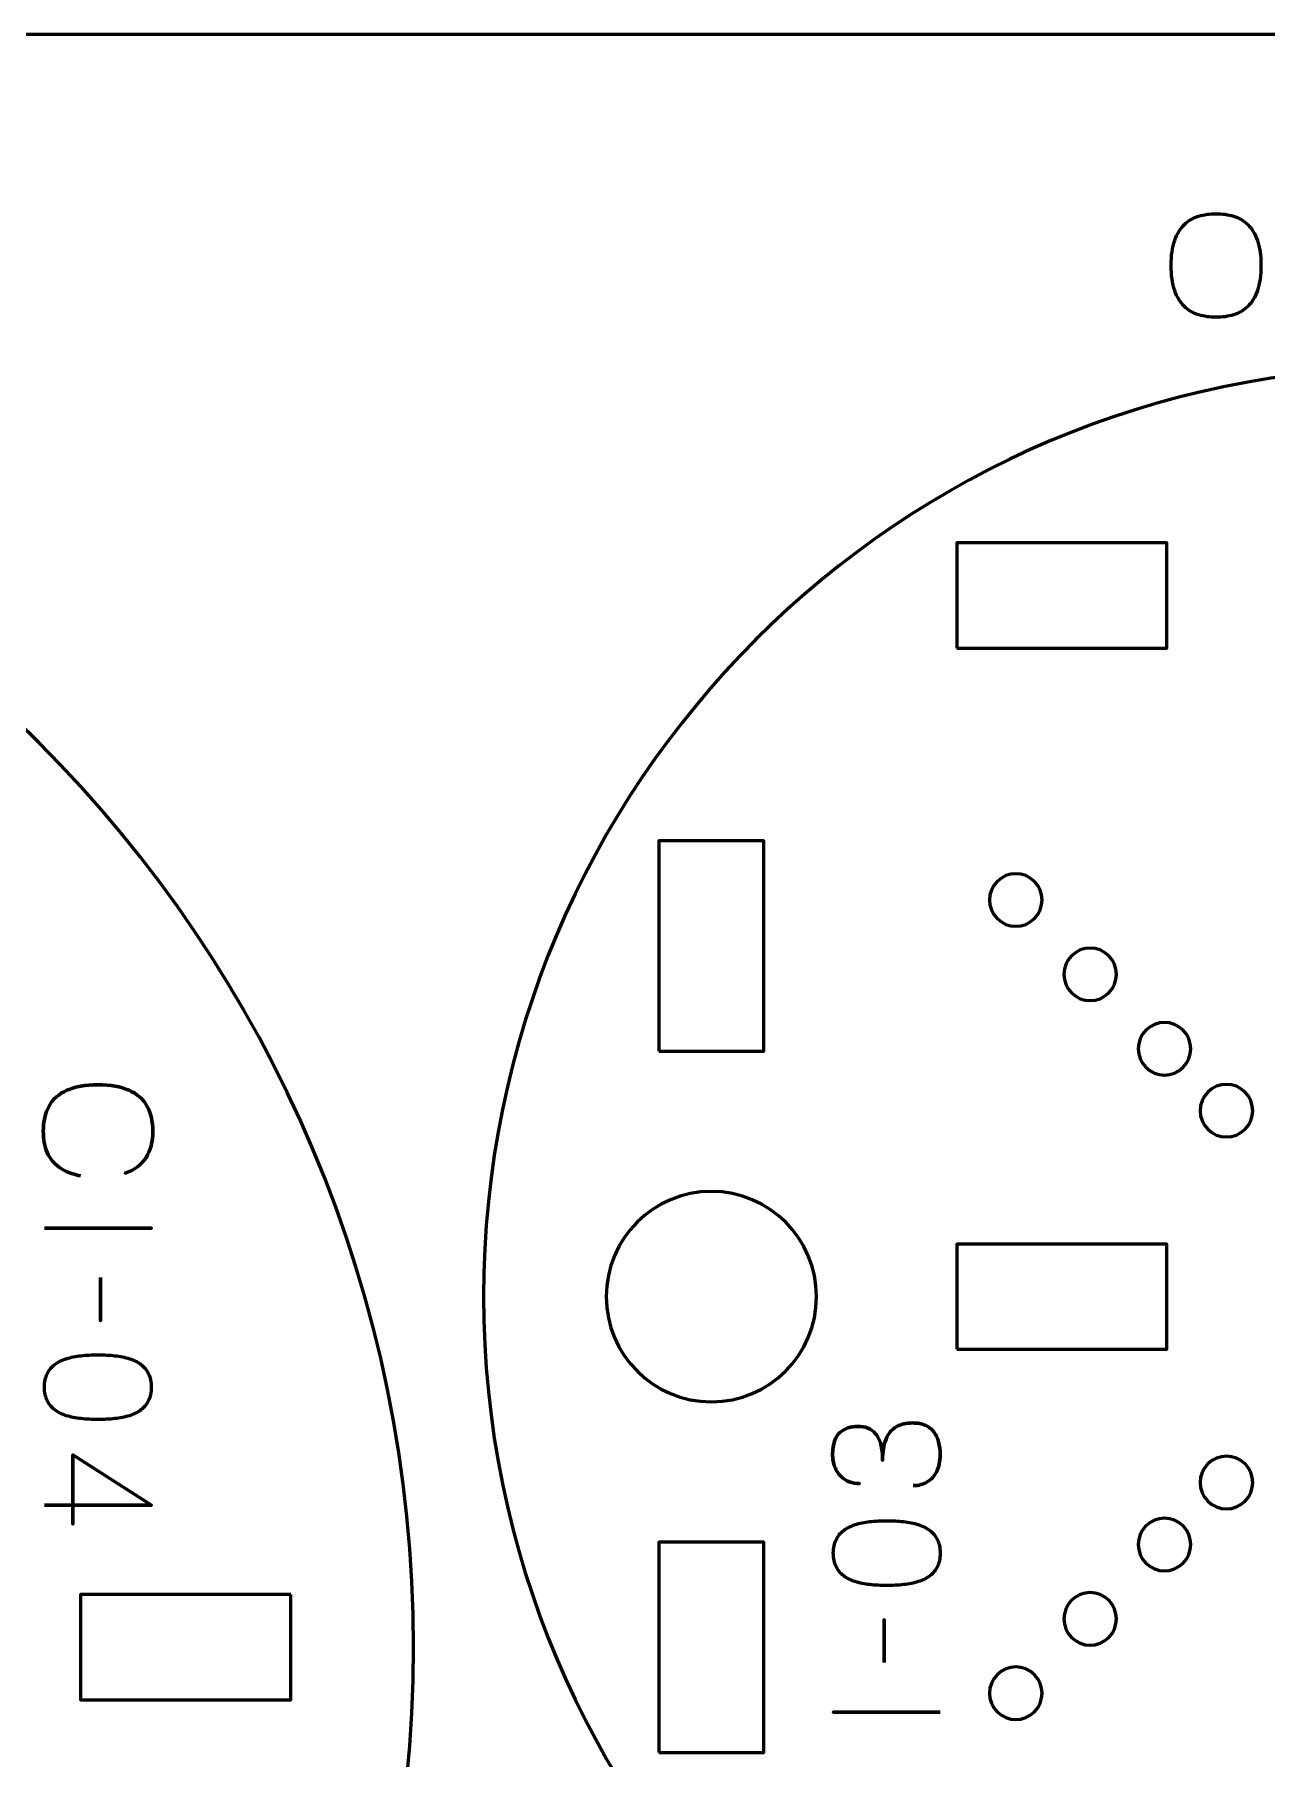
# Model space of a CAD drawing. Header units: centimetres. Extents: x -21 to 0, y -29.7 to 0.
# Drawn here: x -7.881 to -4.366, y -4.917 to 0 of the extents above; entities that cross this region are included whole.
import ezdxf

# ---------------------------------------------------------------- set-up
doc = ezdxf.new("R2010")
doc.units = ezdxf.units.CM
doc.header["$MEASUREMENT"] = 0
doc.layers.add('Layer 1', color=7, linetype='Continuous')

msp = doc.modelspace()

# ---------------------------------------------------------------- linework, layer by layer
at = {"layer": 'Layer 1', "color": 22, "lineweight": 53}
msp.add_open_spline([(-0.50009, -29.7), (-0.50009, -29.7), (-20.50005, -29.7), (-20.50005, -29.7), (-20.50005, -29.7), (-20.77702, -29.7), (-21.00001, -29.47691), (-21.00001, -29.19991), (-21.00001, -29.19991), (-21.00001, -29.19991), (-21.00001, -0.50006), (-21.00001, -0.50006), (-21.00001, -0.50006), (-21.00001, -0.22292), (-20.77702, 0.00004), (-20.50005, 0.00004), (-20.50005, 0.00004), (-20.50005, 0.00004), (-0.50009, 0.00004), (-0.50009, 0.00004), (-0.50009, 0.00004), (-0.22309, 0.00004), (0, -0.22292), (0, -0.50006), (0, -0.50006), (0, -0.50006), (0, -29.19991), (0, -29.19991), (0, -29.19991), (0, -29.47691), (-0.22309, -29.7), (-0.50009, -29.7)], degree=3, knots=[0, 0, 0, 0, 0.125, 0.125, 0.125, 0.125, 0.25, 0.25, 0.25, 0.25, 0.375, 0.375, 0.375, 0.375, 0.5, 0.5, 0.5, 0.5, 0.625, 0.625, 0.625, 0.625, 0.75, 0.75, 0.75, 0.75, 0.875, 0.875, 0.875, 0.875, 1, 1, 1, 1], dxfattribs=at)
at = {"layer": 'Layer 1', "color": 7}
msp.add_open_spline([(-4.5101, -0.80649), (-4.49232, -0.80658), (-4.47577, -0.80433), (-4.46034, -0.79953), (-4.46034, -0.79953), (-4.44491, -0.79473), (-4.43127, -0.78673), (-4.4196, -0.77554), (-4.4196, -0.77554), (-4.40784, -0.76435), (-4.39872, -0.7492), (-4.39204, -0.73001), (-4.39204, -0.73001), (-4.38546, -0.71091), (-4.38207, -0.68711), (-4.38197, -0.65861), (-4.38197, -0.65861), (-4.38207, -0.6302), (-4.38546, -0.60649), (-4.39204, -0.58749), (-4.39204, -0.58749), (-4.39872, -0.56848), (-4.40784, -0.55334), (-4.4196, -0.54214), (-4.4196, -0.54214), (-4.43127, -0.53104), (-4.44491, -0.52305), (-4.46034, -0.51825), (-4.46034, -0.51825), (-4.47577, -0.51345), (-4.49232, -0.51119), (-4.5101, -0.51129), (-4.5101, -0.51129), (-4.52769, -0.51119), (-4.54425, -0.51345), (-4.55968, -0.51825), (-4.55968, -0.51825), (-4.57511, -0.52305), (-4.58865, -0.53104), (-4.60041, -0.54214), (-4.60041, -0.54214), (-4.61217, -0.55334), (-4.62139, -0.56848), (-4.62807, -0.58749), (-4.62807, -0.58749), (-4.63475, -0.60649), (-4.63814, -0.6302), (-4.63823, -0.65861), (-4.63823, -0.65861), (-4.63814, -0.68711), (-4.63475, -0.71091), (-4.62807, -0.73001), (-4.62807, -0.73001), (-4.62139, -0.7492), (-4.61217, -0.76435), (-4.60041, -0.77554), (-4.60041, -0.77554), (-4.58865, -0.78673), (-4.57511, -0.79473), (-4.55968, -0.79953), (-4.55968, -0.79953), (-4.54425, -0.80433), (-4.52769, -0.80658), (-4.5101, -0.80649)], degree=3, knots=[0, 0, 0, 0, 0.0625, 0.0625, 0.0625, 0.0625, 0.125, 0.125, 0.125, 0.125, 0.1875, 0.1875, 0.1875, 0.1875, 0.25, 0.25, 0.25, 0.25, 0.3125, 0.3125, 0.3125, 0.3125, 0.375, 0.375, 0.375, 0.375, 0.4375, 0.4375, 0.4375, 0.4375, 0.5, 0.5, 0.5, 0.5, 0.5625, 0.5625, 0.5625, 0.5625, 0.625, 0.625, 0.625, 0.625, 0.6875, 0.6875, 0.6875, 0.6875, 0.75, 0.75, 0.75, 0.75, 0.8125, 0.8125, 0.8125, 0.8125, 0.875, 0.875, 0.875, 0.875, 0.9375, 0.9375, 0.9375, 0.9375, 1, 1, 1, 1], dxfattribs=at)
msp.add_open_spline([(-4.5101, -0.80649), (-4.49232, -0.80658), (-4.47577, -0.80433), (-4.46034, -0.79953), (-4.46034, -0.79953), (-4.44491, -0.79473), (-4.43127, -0.78673), (-4.4196, -0.77554), (-4.4196, -0.77554), (-4.40784, -0.76435), (-4.39872, -0.7492), (-4.39204, -0.73001), (-4.39204, -0.73001), (-4.38546, -0.71091), (-4.38207, -0.68711), (-4.38197, -0.65861), (-4.38197, -0.65861), (-4.38207, -0.6302), (-4.38546, -0.60649), (-4.39204, -0.58749), (-4.39204, -0.58749), (-4.39872, -0.56848), (-4.40784, -0.55334), (-4.4196, -0.54214), (-4.4196, -0.54214), (-4.43127, -0.53104), (-4.44491, -0.52305), (-4.46034, -0.51825), (-4.46034, -0.51825), (-4.47577, -0.51345), (-4.49232, -0.51119), (-4.5101, -0.51129), (-4.5101, -0.51129), (-4.52769, -0.51119), (-4.54425, -0.51345), (-4.55968, -0.51825), (-4.55968, -0.51825), (-4.57511, -0.52305), (-4.58865, -0.53104), (-4.60041, -0.54214), (-4.60041, -0.54214), (-4.61217, -0.55334), (-4.62139, -0.56848), (-4.62807, -0.58749), (-4.62807, -0.58749), (-4.63475, -0.60649), (-4.63814, -0.6302), (-4.63823, -0.65861), (-4.63823, -0.65861), (-4.63814, -0.68711), (-4.63475, -0.71091), (-4.62807, -0.73001), (-4.62807, -0.73001), (-4.62139, -0.7492), (-4.61217, -0.76435), (-4.60041, -0.77554), (-4.60041, -0.77554), (-4.58865, -0.78673), (-4.57511, -0.79473), (-4.55968, -0.79953), (-4.55968, -0.79953), (-4.54425, -0.80433), (-4.52769, -0.80658), (-4.5101, -0.80649)], degree=3, knots=[0, 0, 0, 0, 0.0625, 0.0625, 0.0625, 0.0625, 0.125, 0.125, 0.125, 0.125, 0.1875, 0.1875, 0.1875, 0.1875, 0.25, 0.25, 0.25, 0.25, 0.3125, 0.3125, 0.3125, 0.3125, 0.375, 0.375, 0.375, 0.375, 0.4375, 0.4375, 0.4375, 0.4375, 0.5, 0.5, 0.5, 0.5, 0.5625, 0.5625, 0.5625, 0.5625, 0.625, 0.625, 0.625, 0.625, 0.6875, 0.6875, 0.6875, 0.6875, 0.75, 0.75, 0.75, 0.75, 0.8125, 0.8125, 0.8125, 0.8125, 0.875, 0.875, 0.875, 0.875, 0.9375, 0.9375, 0.9375, 0.9375, 1, 1, 1, 1], dxfattribs=at)
at = {"layer": 'Layer 1', "color": 30, "lineweight": 53}
for points, knots in [([(-4.5101, -0.80649), (-4.49232, -0.80658), (-4.47577, -0.80433), (-4.46034, -0.79953), (-4.46034, -0.79953), (-4.44491, -0.79473), (-4.43127, -0.78673), (-4.4196, -0.77554), (-4.4196, -0.77554), (-4.40784, -0.76435), (-4.39872, -0.7492), (-4.39204, -0.73001), (-4.39204, -0.73001), (-4.38546, -0.71091), (-4.38207, -0.68711), (-4.38197, -0.65861), (-4.38197, -0.65861), (-4.38207, -0.6302), (-4.38546, -0.60649), (-4.39204, -0.58749), (-4.39204, -0.58749), (-4.39872, -0.56848), (-4.40784, -0.55334), (-4.4196, -0.54214), (-4.4196, -0.54214), (-4.43127, -0.53104), (-4.44491, -0.52305), (-4.46034, -0.51825), (-4.46034, -0.51825), (-4.47577, -0.51345), (-4.49232, -0.51119), (-4.5101, -0.51129), (-4.5101, -0.51129), (-4.52769, -0.51119), (-4.54425, -0.51345), (-4.55968, -0.51825), (-4.55968, -0.51825), (-4.57511, -0.52305), (-4.58865, -0.53104), (-4.60041, -0.54214), (-4.60041, -0.54214), (-4.61217, -0.55334), (-4.62139, -0.56848), (-4.62807, -0.58749), (-4.62807, -0.58749), (-4.63475, -0.60649), (-4.63814, -0.6302), (-4.63823, -0.65861), (-4.63823, -0.65861), (-4.63814, -0.68711), (-4.63475, -0.71091), (-4.62807, -0.73001), (-4.62807, -0.73001), (-4.62139, -0.7492), (-4.61217, -0.76435), (-4.60041, -0.77554), (-4.60041, -0.77554), (-4.58865, -0.78673), (-4.57511, -0.79473), (-4.55968, -0.79953), (-4.55968, -0.79953), (-4.54425, -0.80433), (-4.52769, -0.80658), (-4.5101, -0.80649)], [0, 0, 0, 0, 0.0625, 0.0625, 0.0625, 0.0625, 0.125, 0.125, 0.125, 0.125, 0.1875, 0.1875, 0.1875, 0.1875, 0.25, 0.25, 0.25, 0.25, 0.3125, 0.3125, 0.3125, 0.3125, 0.375, 0.375, 0.375, 0.375, 0.4375, 0.4375, 0.4375, 0.4375, 0.5, 0.5, 0.5, 0.5, 0.5625, 0.5625, 0.5625, 0.5625, 0.625, 0.625, 0.625, 0.625, 0.6875, 0.6875, 0.6875, 0.6875, 0.75, 0.75, 0.75, 0.75, 0.8125, 0.8125, 0.8125, 0.8125, 0.875, 0.875, 0.875, 0.875, 0.9375, 0.9375, 0.9375, 0.9375, 1, 1, 1, 1]), ([(-4.5101, -0.80649), (-4.49232, -0.80658), (-4.47577, -0.80433), (-4.46034, -0.79953), (-4.46034, -0.79953), (-4.44491, -0.79473), (-4.43127, -0.78673), (-4.4196, -0.77554), (-4.4196, -0.77554), (-4.40784, -0.76435), (-4.39872, -0.7492), (-4.39204, -0.73001), (-4.39204, -0.73001), (-4.38546, -0.71091), (-4.38207, -0.68711), (-4.38197, -0.65861), (-4.38197, -0.65861), (-4.38207, -0.6302), (-4.38546, -0.60649), (-4.39204, -0.58749), (-4.39204, -0.58749), (-4.39872, -0.56848), (-4.40784, -0.55334), (-4.4196, -0.54214), (-4.4196, -0.54214), (-4.43127, -0.53104), (-4.44491, -0.52305), (-4.46034, -0.51825), (-4.46034, -0.51825), (-4.47577, -0.51345), (-4.49232, -0.51119), (-4.5101, -0.51129), (-4.5101, -0.51129), (-4.52769, -0.51119), (-4.54425, -0.51345), (-4.55968, -0.51825), (-4.55968, -0.51825), (-4.57511, -0.52305), (-4.58865, -0.53104), (-4.60041, -0.54214), (-4.60041, -0.54214), (-4.61217, -0.55334), (-4.62139, -0.56848), (-4.62807, -0.58749), (-4.62807, -0.58749), (-4.63475, -0.60649), (-4.63814, -0.6302), (-4.63823, -0.65861), (-4.63823, -0.65861), (-4.63814, -0.68711), (-4.63475, -0.71091), (-4.62807, -0.73001), (-4.62807, -0.73001), (-4.62139, -0.7492), (-4.61217, -0.76435), (-4.60041, -0.77554), (-4.60041, -0.77554), (-4.58865, -0.78673), (-4.57511, -0.79473), (-4.55968, -0.79953), (-4.55968, -0.79953), (-4.54425, -0.80433), (-4.52769, -0.80658), (-4.5101, -0.80649)], [0, 0, 0, 0, 0.0625, 0.0625, 0.0625, 0.0625, 0.125, 0.125, 0.125, 0.125, 0.1875, 0.1875, 0.1875, 0.1875, 0.25, 0.25, 0.25, 0.25, 0.3125, 0.3125, 0.3125, 0.3125, 0.375, 0.375, 0.375, 0.375, 0.4375, 0.4375, 0.4375, 0.4375, 0.5, 0.5, 0.5, 0.5, 0.5625, 0.5625, 0.5625, 0.5625, 0.625, 0.625, 0.625, 0.625, 0.6875, 0.6875, 0.6875, 0.6875, 0.75, 0.75, 0.75, 0.75, 0.8125, 0.8125, 0.8125, 0.8125, 0.875, 0.875, 0.875, 0.875, 0.9375, 0.9375, 0.9375, 0.9375, 1, 1, 1, 1]), ([(-7.75032, -3.25498), (-7.77452, -3.25046), (-7.79449, -3.24256), (-7.81015, -3.23148), (-7.81015, -3.23148), (-7.82575, -3.22034), (-7.83732, -3.20608), (-7.84487, -3.18873), (-7.84487, -3.18873), (-7.85242, -3.17144), (-7.85623, -3.15112), (-7.85616, -3.12798), (-7.85616, -3.12798), (-7.85623, -3.09983), (-7.85079, -3.07591), (-7.83972, -3.05629), (-7.83972, -3.05629), (-7.82871, -3.03668), (-7.81171, -3.02172), (-7.78864, -3.01142), (-7.78864, -3.01142), (-7.76556, -3.00112), (-7.736, -2.99597), (-7.69995, -2.9959), (-7.69995, -2.9959), (-7.66404, -2.99597), (-7.63454, -3.00112), (-7.61147, -3.01142), (-7.61147, -3.01142), (-7.5884, -3.02172), (-7.57133, -3.03668), (-7.56025, -3.05629), (-7.56025, -3.05629), (-7.54917, -3.07591), (-7.54367, -3.09983), (-7.54374, -3.12798), (-7.54374, -3.12798), (-7.54367, -3.15811), (-7.55009, -3.18336), (-7.563, -3.20361), (-7.563, -3.20361), (-7.57591, -3.22393), (-7.59588, -3.23882), (-7.6229, -3.2482), (-7.6229, -3.2482), (-7.59588, -3.23882), (-7.57591, -3.22393), (-7.563, -3.20361), (-7.563, -3.20361), (-7.55009, -3.18336), (-7.54367, -3.15811), (-7.54374, -3.12798), (-7.54374, -3.12798), (-7.54367, -3.09983), (-7.54917, -3.07591), (-7.56025, -3.05629), (-7.56025, -3.05629), (-7.57133, -3.03668), (-7.5884, -3.02172), (-7.61147, -3.01142), (-7.61147, -3.01142), (-7.63454, -3.00112), (-7.66404, -2.99597), (-7.69995, -2.9959), (-7.69995, -2.9959), (-7.736, -2.99597), (-7.76556, -3.00112), (-7.78864, -3.01142), (-7.78864, -3.01142), (-7.81171, -3.02172), (-7.82871, -3.03668), (-7.83972, -3.05629), (-7.83972, -3.05629), (-7.85079, -3.07591), (-7.85623, -3.09983), (-7.85616, -3.12798), (-7.85616, -3.12798), (-7.85623, -3.15112), (-7.85242, -3.17144), (-7.84487, -3.18873), (-7.84487, -3.18873), (-7.83732, -3.20608), (-7.82575, -3.22034), (-7.81015, -3.23148), (-7.81015, -3.23148), (-7.79449, -3.24256), (-7.77452, -3.25046), (-7.75032, -3.25498)], [0, 0, 0, 0, 0.0454545, 0.0454545, 0.0454545, 0.0454545, 0.0909091, 0.0909091, 0.0909091, 0.0909091, 0.1363636, 0.1363636, 0.1363636, 0.1363636, 0.1818182, 0.1818182, 0.1818182, 0.1818182, 0.2272727, 0.2272727, 0.2272727, 0.2272727, 0.2727273, 0.2727273, 0.2727273, 0.2727273, 0.3181818, 0.3181818, 0.3181818, 0.3181818, 0.3636364, 0.3636364, 0.3636364, 0.3636364, 0.4090909, 0.4090909, 0.4090909, 0.4090909, 0.4545455, 0.4545455, 0.4545455, 0.4545455, 0.5, 0.5, 0.5, 0.5, 0.5454545, 0.5454545, 0.5454545, 0.5454545, 0.5909091, 0.5909091, 0.5909091, 0.5909091, 0.6363636, 0.6363636, 0.6363636, 0.6363636, 0.6818182, 0.6818182, 0.6818182, 0.6818182, 0.7272727, 0.7272727, 0.7272727, 0.7272727, 0.7727273, 0.7727273, 0.7727273, 0.7727273, 0.8181818, 0.8181818, 0.8181818, 0.8181818, 0.8636364, 0.8636364, 0.8636364, 0.8636364, 0.9090909, 0.9090909, 0.9090909, 0.9090909, 0.9545455, 0.9545455, 0.9545455, 0.9545455, 1, 1, 1, 1]), ([(-7.85277, -3.40484), (-7.85277, -3.40484), (-7.54755, -3.40484), (-7.54755, -3.40484), (-7.54755, -3.40484), (-7.54755, -3.40484), (-7.85277, -3.40484), (-7.85277, -3.40484)], [0, 0, 0, 0, 0.5, 0.5, 0.5, 0.5, 1, 1, 1, 1]), ([(-7.69317, -3.54581), (-7.69317, -3.54581), (-7.69317, -3.669), (-7.69317, -3.669), (-7.69317, -3.669), (-7.69317, -3.669), (-7.69317, -3.54581), (-7.69317, -3.54581)], [0, 0, 0, 0, 0.5, 0.5, 0.5, 0.5, 1, 1, 1, 1]), ([(-7.85277, -3.85823), (-7.8527, -3.87304), (-7.85009, -3.88581), (-7.84501, -3.89647), (-7.84501, -3.89647), (-7.83993, -3.90705), (-7.83266, -3.91587), (-7.82342, -3.92292), (-7.82342, -3.92292), (-7.81411, -3.92991), (-7.8031, -3.93541), (-7.7904, -3.9395), (-7.7904, -3.9395), (-7.7777, -3.94353), (-7.7638, -3.94642), (-7.74856, -3.94804), (-7.74856, -3.94804), (-7.73332, -3.94974), (-7.7173, -3.95058), (-7.70037, -3.95051), (-7.70037, -3.95051), (-7.68351, -3.95058), (-7.66749, -3.94974), (-7.65232, -3.94804), (-7.65232, -3.94804), (-7.63715, -3.94642), (-7.62318, -3.94353), (-7.61048, -3.9395), (-7.61048, -3.9395), (-7.59785, -3.93541), (-7.58685, -3.92991), (-7.57746, -3.92292), (-7.57746, -3.92292), (-7.56815, -3.91587), (-7.56088, -3.90705), (-7.5558, -3.89647), (-7.5558, -3.89647), (-7.55065, -3.88581), (-7.54804, -3.87304), (-7.54797, -3.85823), (-7.54797, -3.85823), (-7.54804, -3.84341), (-7.55065, -3.83064), (-7.5558, -3.81998), (-7.5558, -3.81998), (-7.56088, -3.8094), (-7.56815, -3.80058), (-7.57746, -3.79353), (-7.57746, -3.79353), (-7.58685, -3.78654), (-7.59785, -3.78104), (-7.61048, -3.77695), (-7.61048, -3.77695), (-7.62318, -3.77292), (-7.63715, -3.77003), (-7.65232, -3.76841), (-7.65232, -3.76841), (-7.66749, -3.76672), (-7.68351, -3.76587), (-7.70037, -3.76594), (-7.70037, -3.76594), (-7.7173, -3.76587), (-7.73332, -3.76672), (-7.74856, -3.76841), (-7.74856, -3.76841), (-7.7638, -3.77003), (-7.7777, -3.77292), (-7.7904, -3.77695), (-7.7904, -3.77695), (-7.8031, -3.78104), (-7.81411, -3.78654), (-7.82342, -3.79353), (-7.82342, -3.79353), (-7.83266, -3.80058), (-7.83993, -3.8094), (-7.84501, -3.81998), (-7.84501, -3.81998), (-7.85009, -3.83064), (-7.8527, -3.84341), (-7.85277, -3.85823)], [0, 0, 0, 0, 0.05, 0.05, 0.05, 0.05, 0.1, 0.1, 0.1, 0.1, 0.15, 0.15, 0.15, 0.15, 0.2, 0.2, 0.2, 0.2, 0.25, 0.25, 0.25, 0.25, 0.3, 0.3, 0.3, 0.3, 0.35, 0.35, 0.35, 0.35, 0.4, 0.4, 0.4, 0.4, 0.45, 0.45, 0.45, 0.45, 0.5, 0.5, 0.5, 0.5, 0.55, 0.55, 0.55, 0.55, 0.6, 0.6, 0.6, 0.6, 0.65, 0.65, 0.65, 0.65, 0.7, 0.7, 0.7, 0.7, 0.75, 0.75, 0.75, 0.75, 0.8, 0.8, 0.8, 0.8, 0.85, 0.85, 0.85, 0.85, 0.9, 0.9, 0.9, 0.9, 0.95, 0.95, 0.95, 0.95, 1, 1, 1, 1]), ([(-7.85277, -3.85823), (-7.8527, -3.87304), (-7.85009, -3.88581), (-7.84501, -3.89647), (-7.84501, -3.89647), (-7.83993, -3.90705), (-7.83266, -3.91587), (-7.82342, -3.92292), (-7.82342, -3.92292), (-7.81411, -3.92991), (-7.8031, -3.93541), (-7.7904, -3.9395), (-7.7904, -3.9395), (-7.7777, -3.94353), (-7.7638, -3.94642), (-7.74856, -3.94804), (-7.74856, -3.94804), (-7.73332, -3.94974), (-7.7173, -3.95058), (-7.70037, -3.95051), (-7.70037, -3.95051), (-7.68351, -3.95058), (-7.66749, -3.94974), (-7.65232, -3.94804), (-7.65232, -3.94804), (-7.63715, -3.94642), (-7.62318, -3.94353), (-7.61048, -3.9395), (-7.61048, -3.9395), (-7.59785, -3.93541), (-7.58685, -3.92991), (-7.57746, -3.92292), (-7.57746, -3.92292), (-7.56815, -3.91587), (-7.56088, -3.90705), (-7.5558, -3.89647), (-7.5558, -3.89647), (-7.55065, -3.88581), (-7.54804, -3.87304), (-7.54797, -3.85823), (-7.54797, -3.85823), (-7.54804, -3.84341), (-7.55065, -3.83064), (-7.5558, -3.81998), (-7.5558, -3.81998), (-7.56088, -3.8094), (-7.56815, -3.80058), (-7.57746, -3.79353), (-7.57746, -3.79353), (-7.58685, -3.78654), (-7.59785, -3.78104), (-7.61048, -3.77695), (-7.61048, -3.77695), (-7.62318, -3.77292), (-7.63715, -3.77003), (-7.65232, -3.76841), (-7.65232, -3.76841), (-7.66749, -3.76672), (-7.68351, -3.76587), (-7.70037, -3.76594), (-7.70037, -3.76594), (-7.7173, -3.76587), (-7.73332, -3.76672), (-7.74856, -3.76841), (-7.74856, -3.76841), (-7.7638, -3.77003), (-7.7777, -3.77292), (-7.7904, -3.77695), (-7.7904, -3.77695), (-7.8031, -3.78104), (-7.81411, -3.78654), (-7.82342, -3.79353), (-7.82342, -3.79353), (-7.83266, -3.80058), (-7.83993, -3.8094), (-7.84501, -3.81998), (-7.84501, -3.81998), (-7.85009, -3.83064), (-7.8527, -3.84341), (-7.85277, -3.85823)], [0, 0, 0, 0, 0.05, 0.05, 0.05, 0.05, 0.1, 0.1, 0.1, 0.1, 0.15, 0.15, 0.15, 0.15, 0.2, 0.2, 0.2, 0.2, 0.25, 0.25, 0.25, 0.25, 0.3, 0.3, 0.3, 0.3, 0.35, 0.35, 0.35, 0.35, 0.4, 0.4, 0.4, 0.4, 0.45, 0.45, 0.45, 0.45, 0.5, 0.5, 0.5, 0.5, 0.55, 0.55, 0.55, 0.55, 0.6, 0.6, 0.6, 0.6, 0.65, 0.65, 0.65, 0.65, 0.7, 0.7, 0.7, 0.7, 0.75, 0.75, 0.75, 0.75, 0.8, 0.8, 0.8, 0.8, 0.85, 0.85, 0.85, 0.85, 0.9, 0.9, 0.9, 0.9, 0.95, 0.95, 0.95, 0.95, 1, 1, 1, 1]), ([(-5.37383, -4.13898), (-5.35859, -4.13891), (-5.34533, -4.13538), (-5.33383, -4.1284), (-5.33383, -4.1284), (-5.3224, -4.12141), (-5.31344, -4.11146), (-5.30702, -4.09848), (-5.30702, -4.09848), (-5.3006, -4.0855), (-5.29735, -4.06991), (-5.29721, -4.05177), (-5.29721, -4.05177), (-5.29721, -4.03816), (-5.29862, -4.02581), (-5.30158, -4.01459), (-5.30158, -4.01459), (-5.30455, -4.00344), (-5.30913, -3.99385), (-5.31541, -3.98573), (-5.31541, -3.98573), (-5.32169, -3.97762), (-5.32981, -3.97141), (-5.33968, -3.96697), (-5.33968, -3.96697), (-5.34963, -3.96259), (-5.36156, -3.96041), (-5.37553, -3.96034), (-5.37553, -3.96034), (-5.39415, -3.96026), (-5.40989, -3.96407), (-5.42266, -3.97162), (-5.42266, -3.97162), (-5.43543, -3.97917), (-5.44502, -3.99089), (-5.45158, -4.00662), (-5.45158, -4.00662), (-5.45815, -4.02235), (-5.46146, -4.04253), (-5.46146, -4.06701), (-5.46146, -4.06701), (-5.46139, -4.04874), (-5.46308, -4.03343), (-5.46654, -4.02094), (-5.46654, -4.02094), (-5.47, -4.00852), (-5.47487, -3.99858), (-5.48122, -3.9911), (-5.48122, -3.9911), (-5.4875, -3.98362), (-5.49498, -3.97819), (-5.50358, -3.97494), (-5.50358, -3.97494), (-5.51212, -3.97162), (-5.5215, -3.97), (-5.53173, -3.97007), (-5.53173, -3.97007), (-5.54197, -3.97), (-5.55142, -3.97141), (-5.56017, -3.97423), (-5.56017, -3.97423), (-5.56892, -3.97699), (-5.57661, -3.9815), (-5.58317, -3.98764), (-5.58317, -3.98764), (-5.58973, -3.99378), (-5.59488, -4.00189), (-5.59855, -4.01184), (-5.59855, -4.01184), (-5.60222, -4.02186), (-5.60405, -4.03407), (-5.60412, -4.04839), (-5.60412, -4.04839), (-5.60405, -4.06264), (-5.60194, -4.07513), (-5.59784, -4.08571), (-5.59784, -4.08571), (-5.59375, -4.09637), (-5.58818, -4.10511), (-5.58105, -4.11217), (-5.58105, -4.11217), (-5.57393, -4.11915), (-5.56581, -4.12438), (-5.55664, -4.12783), (-5.55664, -4.12783), (-5.54747, -4.13136), (-5.53773, -4.13305), (-5.5275, -4.13305), (-5.5275, -4.13305), (-5.53773, -4.13305), (-5.54747, -4.13136), (-5.55664, -4.12783), (-5.55664, -4.12783), (-5.56581, -4.12438), (-5.57393, -4.11915), (-5.58105, -4.11217), (-5.58105, -4.11217), (-5.58818, -4.10511), (-5.59375, -4.09637), (-5.59784, -4.08571), (-5.59784, -4.08571), (-5.60194, -4.07513), (-5.60405, -4.06264), (-5.60412, -4.04839), (-5.60412, -4.04839), (-5.60405, -4.03407), (-5.60222, -4.02186), (-5.59855, -4.01184), (-5.59855, -4.01184), (-5.59488, -4.00189), (-5.58973, -3.99378), (-5.58317, -3.98764), (-5.58317, -3.98764), (-5.57661, -3.9815), (-5.56892, -3.97699), (-5.56017, -3.97423), (-5.56017, -3.97423), (-5.55142, -3.97141), (-5.54197, -3.97), (-5.53173, -3.97007), (-5.53173, -3.97007), (-5.5215, -3.97), (-5.51212, -3.97162), (-5.50358, -3.97494), (-5.50358, -3.97494), (-5.49498, -3.97819), (-5.4875, -3.98362), (-5.48122, -3.9911), (-5.48122, -3.9911), (-5.47487, -3.99858), (-5.47, -4.00852), (-5.46654, -4.02094), (-5.46654, -4.02094), (-5.46308, -4.03343), (-5.46139, -4.04874), (-5.46146, -4.06701), (-5.46146, -4.06701), (-5.46146, -4.04253), (-5.45815, -4.02235), (-5.45158, -4.00662), (-5.45158, -4.00662), (-5.44502, -3.99089), (-5.43543, -3.97917), (-5.42266, -3.97162), (-5.42266, -3.97162), (-5.40989, -3.96407), (-5.39415, -3.96026), (-5.37553, -3.96034), (-5.37553, -3.96034), (-5.36156, -3.96041), (-5.34963, -3.96259), (-5.33968, -3.96697), (-5.33968, -3.96697), (-5.32981, -3.97141), (-5.32169, -3.97762), (-5.31541, -3.98573), (-5.31541, -3.98573), (-5.30913, -3.99385), (-5.30455, -4.00344), (-5.30158, -4.01459), (-5.30158, -4.01459), (-5.29862, -4.02581), (-5.29721, -4.03816), (-5.29721, -4.05177), (-5.29721, -4.05177), (-5.29735, -4.06991), (-5.3006, -4.0855), (-5.30702, -4.09848), (-5.30702, -4.09848), (-5.31344, -4.11146), (-5.3224, -4.12141), (-5.33383, -4.1284), (-5.33383, -4.1284), (-5.34533, -4.13538), (-5.35859, -4.13891), (-5.37383, -4.13898)], [0, 0, 0, 0, 0.0227273, 0.0227273, 0.0227273, 0.0227273, 0.0454545, 0.0454545, 0.0454545, 0.0454545, 0.0681818, 0.0681818, 0.0681818, 0.0681818, 0.0909091, 0.0909091, 0.0909091, 0.0909091, 0.1136364, 0.1136364, 0.1136364, 0.1136364, 0.1363636, 0.1363636, 0.1363636, 0.1363636, 0.1590909, 0.1590909, 0.1590909, 0.1590909, 0.1818182, 0.1818182, 0.1818182, 0.1818182, 0.2045455, 0.2045455, 0.2045455, 0.2045455, 0.2272727, 0.2272727, 0.2272727, 0.2272727, 0.25, 0.25, 0.25, 0.25, 0.2727273, 0.2727273, 0.2727273, 0.2727273, 0.2954545, 0.2954545, 0.2954545, 0.2954545, 0.3181818, 0.3181818, 0.3181818, 0.3181818, 0.3409091, 0.3409091, 0.3409091, 0.3409091, 0.3636364, 0.3636364, 0.3636364, 0.3636364, 0.3863636, 0.3863636, 0.3863636, 0.3863636, 0.4090909, 0.4090909, 0.4090909, 0.4090909, 0.4318182, 0.4318182, 0.4318182, 0.4318182, 0.4545455, 0.4545455, 0.4545455, 0.4545455, 0.4772727, 0.4772727, 0.4772727, 0.4772727, 0.5, 0.5, 0.5, 0.5, 0.5227273, 0.5227273, 0.5227273, 0.5227273, 0.5454545, 0.5454545, 0.5454545, 0.5454545, 0.5681818, 0.5681818, 0.5681818, 0.5681818, 0.5909091, 0.5909091, 0.5909091, 0.5909091, 0.6136364, 0.6136364, 0.6136364, 0.6136364, 0.6363636, 0.6363636, 0.6363636, 0.6363636, 0.6590909, 0.6590909, 0.6590909, 0.6590909, 0.6818182, 0.6818182, 0.6818182, 0.6818182, 0.7045455, 0.7045455, 0.7045455, 0.7045455, 0.7272727, 0.7272727, 0.7272727, 0.7272727, 0.75, 0.75, 0.75, 0.75, 0.7727273, 0.7727273, 0.7727273, 0.7727273, 0.7954545, 0.7954545, 0.7954545, 0.7954545, 0.8181818, 0.8181818, 0.8181818, 0.8181818, 0.8409091, 0.8409091, 0.8409091, 0.8409091, 0.8636364, 0.8636364, 0.8636364, 0.8636364, 0.8863636, 0.8863636, 0.8863636, 0.8863636, 0.9090909, 0.9090909, 0.9090909, 0.9090909, 0.9318182, 0.9318182, 0.9318182, 0.9318182, 0.9545455, 0.9545455, 0.9545455, 0.9545455, 0.9772727, 0.9772727, 0.9772727, 0.9772727, 1, 1, 1, 1]), ([(-7.85277, -4.19477), (-7.85277, -4.19477), (-7.54755, -4.19477), (-7.54755, -4.19477), (-7.54755, -4.19477), (-7.54755, -4.19477), (-7.77149, -4.05084), (-7.77149, -4.05084), (-7.77149, -4.05084), (-7.77149, -4.05084), (-7.77149, -4.24896), (-7.77149, -4.24896), (-7.77149, -4.24896), (-7.77149, -4.24896), (-7.77149, -4.05084), (-7.77149, -4.05084), (-7.77149, -4.05084), (-7.77149, -4.05084), (-7.54755, -4.19477), (-7.54755, -4.19477), (-7.54755, -4.19477), (-7.54755, -4.19477), (-7.85277, -4.19477), (-7.85277, -4.19477)], [0, 0, 0, 0, 0.1666667, 0.1666667, 0.1666667, 0.1666667, 0.3333333, 0.3333333, 0.3333333, 0.3333333, 0.5, 0.5, 0.5, 0.5, 0.6666667, 0.6666667, 0.6666667, 0.6666667, 0.8333333, 0.8333333, 0.8333333, 0.8333333, 1, 1, 1, 1]), ([(-5.29721, -4.33159), (-5.29728, -4.31678), (-5.29989, -4.30401), (-5.30497, -4.29335), (-5.30497, -4.29335), (-5.31005, -4.28277), (-5.31732, -4.27395), (-5.32656, -4.2669), (-5.32656, -4.2669), (-5.33587, -4.25991), (-5.34688, -4.25441), (-5.35958, -4.25032), (-5.35958, -4.25032), (-5.37228, -4.24629), (-5.38618, -4.2434), (-5.40142, -4.24178), (-5.40142, -4.24178), (-5.41666, -4.24008), (-5.43268, -4.23924), (-5.44961, -4.23931), (-5.44961, -4.23931), (-5.46647, -4.23924), (-5.48249, -4.24008), (-5.49766, -4.24178), (-5.49766, -4.24178), (-5.51283, -4.2434), (-5.5268, -4.24629), (-5.5395, -4.25032), (-5.5395, -4.25032), (-5.55213, -4.25441), (-5.56313, -4.25991), (-5.57252, -4.2669), (-5.57252, -4.2669), (-5.58183, -4.27395), (-5.5891, -4.28277), (-5.59418, -4.29335), (-5.59418, -4.29335), (-5.59933, -4.30401), (-5.60194, -4.31678), (-5.60201, -4.33159), (-5.60201, -4.33159), (-5.60194, -4.34641), (-5.59933, -4.35918), (-5.59418, -4.36984), (-5.59418, -4.36984), (-5.5891, -4.38042), (-5.58183, -4.38924), (-5.57252, -4.39629), (-5.57252, -4.39629), (-5.56313, -4.40328), (-5.55213, -4.40878), (-5.5395, -4.41287), (-5.5395, -4.41287), (-5.5268, -4.4169), (-5.51283, -4.41979), (-5.49766, -4.42141), (-5.49766, -4.42141), (-5.48249, -4.4231), (-5.46647, -4.42395), (-5.44961, -4.42388), (-5.44961, -4.42388), (-5.43268, -4.42395), (-5.41666, -4.4231), (-5.40142, -4.42141), (-5.40142, -4.42141), (-5.38618, -4.41979), (-5.37228, -4.4169), (-5.35958, -4.41287), (-5.35958, -4.41287), (-5.34688, -4.40878), (-5.33587, -4.40328), (-5.32656, -4.39629), (-5.32656, -4.39629), (-5.31732, -4.38924), (-5.31005, -4.38042), (-5.30497, -4.36984), (-5.30497, -4.36984), (-5.29989, -4.35918), (-5.29728, -4.34641), (-5.29721, -4.33159)], [0, 0, 0, 0, 0.05, 0.05, 0.05, 0.05, 0.1, 0.1, 0.1, 0.1, 0.15, 0.15, 0.15, 0.15, 0.2, 0.2, 0.2, 0.2, 0.25, 0.25, 0.25, 0.25, 0.3, 0.3, 0.3, 0.3, 0.35, 0.35, 0.35, 0.35, 0.4, 0.4, 0.4, 0.4, 0.45, 0.45, 0.45, 0.45, 0.5, 0.5, 0.5, 0.5, 0.55, 0.55, 0.55, 0.55, 0.6, 0.6, 0.6, 0.6, 0.65, 0.65, 0.65, 0.65, 0.7, 0.7, 0.7, 0.7, 0.75, 0.75, 0.75, 0.75, 0.8, 0.8, 0.8, 0.8, 0.85, 0.85, 0.85, 0.85, 0.9, 0.9, 0.9, 0.9, 0.95, 0.95, 0.95, 0.95, 1, 1, 1, 1]), ([(-5.29721, -4.33159), (-5.29728, -4.31678), (-5.29989, -4.30401), (-5.30497, -4.29335), (-5.30497, -4.29335), (-5.31005, -4.28277), (-5.31732, -4.27395), (-5.32656, -4.2669), (-5.32656, -4.2669), (-5.33587, -4.25991), (-5.34688, -4.25441), (-5.35958, -4.25032), (-5.35958, -4.25032), (-5.37228, -4.24629), (-5.38618, -4.2434), (-5.40142, -4.24178), (-5.40142, -4.24178), (-5.41666, -4.24008), (-5.43268, -4.23924), (-5.44961, -4.23931), (-5.44961, -4.23931), (-5.46647, -4.23924), (-5.48249, -4.24008), (-5.49766, -4.24178), (-5.49766, -4.24178), (-5.51283, -4.2434), (-5.5268, -4.24629), (-5.5395, -4.25032), (-5.5395, -4.25032), (-5.55213, -4.25441), (-5.56313, -4.25991), (-5.57252, -4.2669), (-5.57252, -4.2669), (-5.58183, -4.27395), (-5.5891, -4.28277), (-5.59418, -4.29335), (-5.59418, -4.29335), (-5.59933, -4.30401), (-5.60194, -4.31678), (-5.60201, -4.33159), (-5.60201, -4.33159), (-5.60194, -4.34641), (-5.59933, -4.35918), (-5.59418, -4.36984), (-5.59418, -4.36984), (-5.5891, -4.38042), (-5.58183, -4.38924), (-5.57252, -4.39629), (-5.57252, -4.39629), (-5.56313, -4.40328), (-5.55213, -4.40878), (-5.5395, -4.41287), (-5.5395, -4.41287), (-5.5268, -4.4169), (-5.51283, -4.41979), (-5.49766, -4.42141), (-5.49766, -4.42141), (-5.48249, -4.4231), (-5.46647, -4.42395), (-5.44961, -4.42388), (-5.44961, -4.42388), (-5.43268, -4.42395), (-5.41666, -4.4231), (-5.40142, -4.42141), (-5.40142, -4.42141), (-5.38618, -4.41979), (-5.37228, -4.4169), (-5.35958, -4.41287), (-5.35958, -4.41287), (-5.34688, -4.40878), (-5.33587, -4.40328), (-5.32656, -4.39629), (-5.32656, -4.39629), (-5.31732, -4.38924), (-5.31005, -4.38042), (-5.30497, -4.36984), (-5.30497, -4.36984), (-5.29989, -4.35918), (-5.29728, -4.34641), (-5.29721, -4.33159)], [0, 0, 0, 0, 0.05, 0.05, 0.05, 0.05, 0.1, 0.1, 0.1, 0.1, 0.15, 0.15, 0.15, 0.15, 0.2, 0.2, 0.2, 0.2, 0.25, 0.25, 0.25, 0.25, 0.3, 0.3, 0.3, 0.3, 0.35, 0.35, 0.35, 0.35, 0.4, 0.4, 0.4, 0.4, 0.45, 0.45, 0.45, 0.45, 0.5, 0.5, 0.5, 0.5, 0.55, 0.55, 0.55, 0.55, 0.6, 0.6, 0.6, 0.6, 0.65, 0.65, 0.65, 0.65, 0.7, 0.7, 0.7, 0.7, 0.75, 0.75, 0.75, 0.75, 0.8, 0.8, 0.8, 0.8, 0.85, 0.85, 0.85, 0.85, 0.9, 0.9, 0.9, 0.9, 0.95, 0.95, 0.95, 0.95, 1, 1, 1, 1]), ([(-5.45681, -4.64401), (-5.45681, -4.64401), (-5.45681, -4.52082), (-5.45681, -4.52082), (-5.45681, -4.52082), (-5.45681, -4.52082), (-5.45681, -4.64401), (-5.45681, -4.64401)], [0, 0, 0, 0, 0.5, 0.5, 0.5, 0.5, 1, 1, 1, 1]), ([(-5.29721, -4.78498), (-5.29721, -4.78498), (-5.60243, -4.78498), (-5.60243, -4.78498), (-5.60243, -4.78498), (-5.60243, -4.78498), (-5.29721, -4.78498), (-5.29721, -4.78498)], [0, 0, 0, 0, 0.5, 0.5, 0.5, 0.5, 1, 1, 1, 1])]:
    msp.add_open_spline(points, degree=3, knots=knots, dxfattribs=at)
at = {"layer": 'Layer 1', "color": 114, "lineweight": 53}
for points in [[(-6.79999, -4.60002), (-6.79999, -6.61549), (-8.43449, -8.24999), (-10.45001, -8.24999), (-10.45001, -8.24999), (-12.46548, -8.24999), (-14.09999, -6.61549), (-14.09999, -4.60002), (-14.09999, -4.60002), (-14.09999, -2.5845), (-12.46548, -0.94999), (-10.45001, -0.94999), (-10.45001, -0.94999), (-8.43449, -0.94999), (-6.79999, -2.5845), (-6.79999, -4.60002)], [(-6.59999, -3.59997), (-6.59999, -2.13668), (-5.4133, -0.94999), (-3.94997, -0.94999), (-3.94997, -0.94999), (-2.48669, -0.94999), (-1.29999, -2.13668), (-1.29999, -3.59997), (-1.29999, -3.59997), (-1.29999, -5.06329), (-2.48669, -6.24999), (-3.94997, -6.24999), (-3.94997, -6.24999), (-5.4133, -6.24999), (-6.59999, -5.06329), (-6.59999, -3.59997)]]:
    msp.add_open_spline(points, degree=3, knots=[0, 0, 0, 0, 0.25, 0.25, 0.25, 0.25, 0.5, 0.5, 0.5, 0.5, 0.75, 0.75, 0.75, 0.75, 1, 1, 1, 1], dxfattribs=at)
at = {"layer": 'Layer 1', "lineweight": 53}
for points in [[(-5.25008, -1.74993), (-5.25008, -1.74993), (-5.25008, -1.44992), (-5.25008, -1.44992), (-5.25008, -1.44992), (-5.25008, -1.44992), (-4.65007, -1.44992), (-4.65007, -1.44992), (-4.65007, -1.44992), (-4.65007, -1.44992), (-4.65007, -1.74993), (-4.65007, -1.74993), (-4.65007, -1.74993), (-4.65007, -1.74993), (-5.25008, -1.74993), (-5.25008, -1.74993)], [(-6.10006, -2.89991), (-6.10006, -2.89991), (-6.10006, -2.29991), (-6.10006, -2.29991), (-6.10006, -2.29991), (-6.10006, -2.29991), (-5.80006, -2.29991), (-5.80006, -2.29991), (-5.80006, -2.29991), (-5.80006, -2.29991), (-5.80006, -2.89991), (-5.80006, -2.89991), (-5.80006, -2.89991), (-5.80006, -2.89991), (-6.10006, -2.89991), (-6.10006, -2.89991)], [(-5.94999, -3.29996), (-5.78436, -3.29996), (-5.64998, -3.4343), (-5.64998, -3.59995), (-5.64998, -3.59995), (-5.64998, -3.76558), (-5.78436, -3.89996), (-5.94999, -3.89996), (-5.94999, -3.89996), (-6.11576, -3.89996), (-6.24999, -3.76558), (-6.24999, -3.59995), (-6.24999, -3.59995), (-6.24999, -3.4343), (-6.11576, -3.29996), (-5.94999, -3.29996)], [(-5.25008, -3.75003), (-5.25008, -3.75003), (-5.25008, -3.45003), (-5.25008, -3.45003), (-5.25008, -3.45003), (-5.25008, -3.45003), (-4.65007, -3.45003), (-4.65007, -3.45003), (-4.65007, -3.45003), (-4.65007, -3.45003), (-4.65007, -3.75003), (-4.65007, -3.75003), (-4.65007, -3.75003), (-4.65007, -3.75003), (-5.25008, -3.75003), (-5.25008, -3.75003)], [(-6.10006, -4.89998), (-6.10006, -4.89998), (-6.10006, -4.29997), (-6.10006, -4.29997), (-6.10006, -4.29997), (-6.10006, -4.29997), (-5.80006, -4.29997), (-5.80006, -4.29997), (-5.80006, -4.29997), (-5.80006, -4.29997), (-5.80006, -4.89998), (-5.80006, -4.89998), (-5.80006, -4.89998), (-5.80006, -4.89998), (-6.10006, -4.89998), (-6.10006, -4.89998)], [(-7.14994, -4.44995), (-7.14994, -4.44995), (-7.14994, -4.74995), (-7.14994, -4.74995), (-7.14994, -4.74995), (-7.14994, -4.74995), (-7.74994, -4.74995), (-7.74994, -4.74995), (-7.74994, -4.74995), (-7.74994, -4.74995), (-7.74994, -4.44995), (-7.74994, -4.44995), (-7.74994, -4.44995), (-7.74994, -4.44995), (-7.14994, -4.44995), (-7.14994, -4.44995)]]:
    msp.add_open_spline(points, degree=3, knots=[0, 0, 0, 0, 0.25, 0.25, 0.25, 0.25, 0.5, 0.5, 0.5, 0.5, 0.75, 0.75, 0.75, 0.75, 1, 1, 1, 1], dxfattribs=at)
at = {"layer": 'Layer 1', "color": 250, "lineweight": 53}
for points in [[(-5.02835, -2.41556), (-4.99907, -2.44484), (-4.99907, -2.49234), (-5.02835, -2.52162), (-5.02835, -2.52162), (-5.05763, -2.5509), (-5.10514, -2.5509), (-5.13442, -2.52162), (-5.13442, -2.52162), (-5.1637, -2.49234), (-5.1637, -2.44484), (-5.13442, -2.41556), (-5.13442, -2.41556), (-5.10514, -2.38628), (-5.05763, -2.38628), (-5.02835, -2.41556)], [(-4.81622, -2.62769), (-4.78694, -2.65697), (-4.78694, -2.70447), (-4.81622, -2.73375), (-4.81622, -2.73375), (-4.8455, -2.76303), (-4.89301, -2.76303), (-4.92229, -2.73375), (-4.92229, -2.73375), (-4.95157, -2.70447), (-4.95157, -2.65697), (-4.92229, -2.62769), (-4.92229, -2.62769), (-4.89301, -2.59841), (-4.8455, -2.59841), (-4.81622, -2.62769)], [(-4.60409, -2.83982), (-4.57481, -2.8691), (-4.57481, -2.91661), (-4.60409, -2.94589), (-4.60409, -2.94589), (-4.63337, -2.97517), (-4.68087, -2.97517), (-4.71015, -2.94589), (-4.71015, -2.94589), (-4.73943, -2.91661), (-4.73943, -2.8691), (-4.71015, -2.83982), (-4.71015, -2.83982), (-4.68087, -2.81054), (-4.63337, -2.81054), (-4.60409, -2.83982)], [(-4.60409, -2.83982), (-4.57481, -2.8691), (-4.57481, -2.91661), (-4.60409, -2.94589), (-4.60409, -2.94589), (-4.63337, -2.97517), (-4.68087, -2.97517), (-4.71015, -2.94589), (-4.71015, -2.94589), (-4.73943, -2.91661), (-4.73943, -2.8691), (-4.71015, -2.83982), (-4.71015, -2.83982), (-4.68087, -2.81054), (-4.63337, -2.81054), (-4.60409, -2.83982)], [(-4.42731, -3.0166), (-4.39803, -3.04588), (-4.39803, -3.09338), (-4.42731, -3.12266), (-4.42731, -3.12266), (-4.45659, -3.15194), (-4.5041, -3.15194), (-4.53338, -3.12266), (-4.53338, -3.12266), (-4.56266, -3.09338), (-4.56266, -3.04588), (-4.53338, -3.0166), (-4.53338, -3.0166), (-4.5041, -2.98732), (-4.45659, -2.98732), (-4.42731, -3.0166)], [(-4.53338, -4.07726), (-4.5041, -4.04798), (-4.45659, -4.04798), (-4.42731, -4.07726), (-4.42731, -4.07726), (-4.39803, -4.10654), (-4.39803, -4.15404), (-4.42731, -4.18332), (-4.42731, -4.18332), (-4.45659, -4.2126), (-4.5041, -4.2126), (-4.53338, -4.18332), (-4.53338, -4.18332), (-4.56266, -4.15404), (-4.56266, -4.10654), (-4.53338, -4.07726)], [(-4.71015, -4.25403), (-4.68087, -4.22475), (-4.63337, -4.22475), (-4.60409, -4.25403), (-4.60409, -4.25403), (-4.57481, -4.28331), (-4.57481, -4.33082), (-4.60409, -4.3601), (-4.60409, -4.3601), (-4.63337, -4.38938), (-4.68087, -4.38938), (-4.71015, -4.3601), (-4.71015, -4.3601), (-4.73943, -4.33082), (-4.73943, -4.28331), (-4.71015, -4.25403)], [(-4.71015, -4.25403), (-4.68087, -4.22475), (-4.63337, -4.22475), (-4.60409, -4.25403), (-4.60409, -4.25403), (-4.57481, -4.28331), (-4.57481, -4.33082), (-4.60409, -4.3601), (-4.60409, -4.3601), (-4.63337, -4.38938), (-4.68087, -4.38938), (-4.71015, -4.3601), (-4.71015, -4.3601), (-4.73943, -4.33082), (-4.73943, -4.28331), (-4.71015, -4.25403)], [(-4.92229, -4.46617), (-4.89301, -4.43689), (-4.8455, -4.43689), (-4.81622, -4.46617), (-4.81622, -4.46617), (-4.78694, -4.49545), (-4.78694, -4.54295), (-4.81622, -4.57223), (-4.81622, -4.57223), (-4.8455, -4.60151), (-4.89301, -4.60151), (-4.92229, -4.57223), (-4.92229, -4.57223), (-4.95157, -4.54295), (-4.95157, -4.49545), (-4.92229, -4.46617)], [(-5.13442, -4.6783), (-5.10514, -4.64902), (-5.05763, -4.64902), (-5.02835, -4.6783), (-5.02835, -4.6783), (-4.99907, -4.70758), (-4.99907, -4.75508), (-5.02835, -4.78436), (-5.02835, -4.78436), (-5.05763, -4.81364), (-5.10514, -4.81364), (-5.13442, -4.78436), (-5.13442, -4.78436), (-5.1637, -4.75508), (-5.1637, -4.70758), (-5.13442, -4.6783)]]:
    msp.add_open_spline(points, degree=3, knots=[0, 0, 0, 0, 0.25, 0.25, 0.25, 0.25, 0.5, 0.5, 0.5, 0.5, 0.75, 0.75, 0.75, 0.75, 1, 1, 1, 1], dxfattribs=at)

doc.saveas('drawing.dxf')
